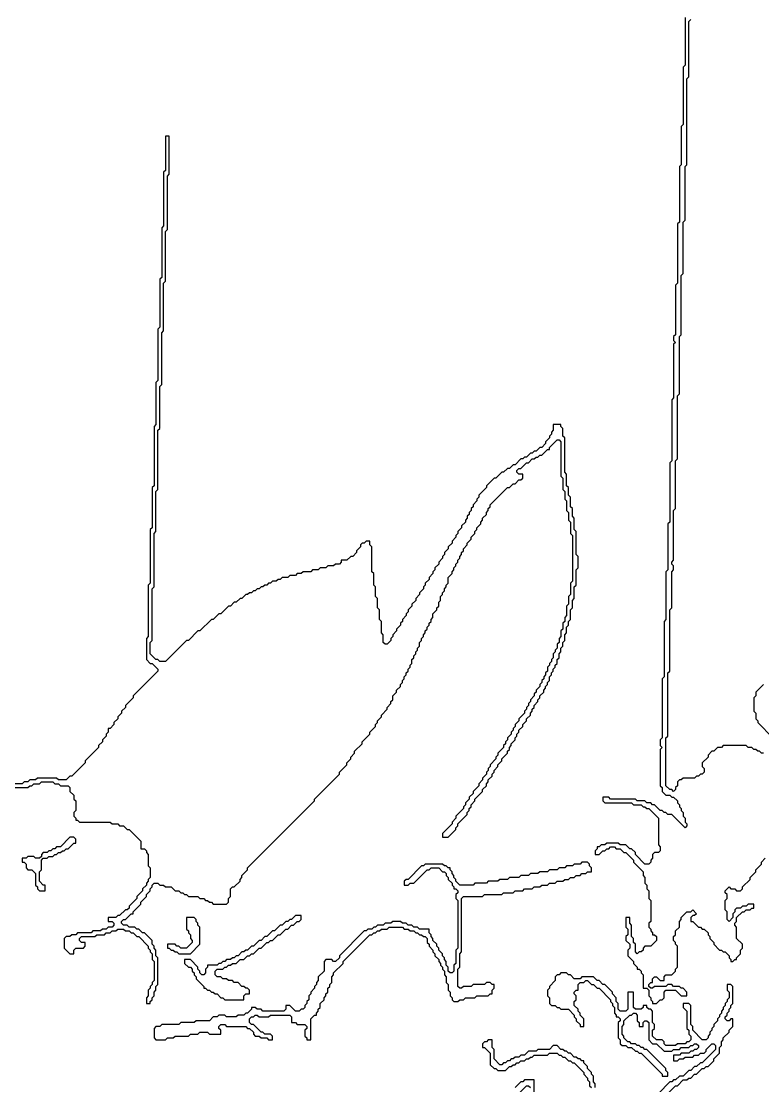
# Model space of a CAD drawing. Header units: metres. Extents: x 0 to 100, y 0 to 128.
# Drawn here: x 74.31 to 84.02, y 22.58 to 36.5 of the extents above; entities that cross this region are included whole.
import ezdxf

# ---------------------------------------------------------------- set-up
doc = ezdxf.new("R2010")
doc.units = ezdxf.units.M

msp = doc.modelspace()

# ---------------------------------------------------------------- linework, layer by layer
for points in [[(83, 36.55), (83, 35.925), (82.975, 35.9), (82.975, 35.15), (82.95, 35.125), (82.95, 34.625), (82.925, 34.6), (82.925, 33.875), (82.9, 33.85), (82.9, 33.075), (82.875, 33.05), (82.875, 32.4), (82.85, 32.375), (82.85, 32.325), (82.875, 32.3), (82.85, 32.275), (82.85, 31.575), (82.825, 31.55), (82.825, 30.75), (82.8, 30.725), (82.8, 29.95), (82.775, 29.925), (82.775, 29.325), (82.75, 29.3), (82.75, 28.675), (82.725, 28.65), (82.725, 27.925), (82.7, 27.9), (82.7, 27.125), (82.675, 27.1), (82.675, 27.025), (82.7, 27), (82.675, 26.975), (82.675, 26.5), (82.7, 26.475), (82.7, 26.425), (82.75, 26.375), (82.8, 26.375), (82.825, 26.35), (82.85, 26.35), (82.9, 26.3), (82.9, 26.275), (82.925, 26.25), (82.925, 26.225), (82.95, 26.2), (82.95, 26.175), (82.975, 26.15), (82.975, 26.1), (83, 26.075), (83, 26.025), (83.025, 26), (83.025, 25.975), (83, 25.95), (82.825, 26.125), (82.775, 26.125), (82.75, 26.15), (82.725, 26.15), (82.7, 26.175), (82.675, 26.175), (82.6, 26.25), (82.575, 26.25), (82.55, 26.275), (82.5, 26.275), (82.475, 26.3), (82.375, 26.3), (82.35, 26.325), (82.025, 26.325), (82, 26.35), (81.925, 26.35), (81.925, 26.3), (81.95, 26.275), (82.3, 26.275), (82.325, 26.25), (82.425, 26.25), (82.45, 26.225), (82.475, 26.225), (82.5, 26.2), (82.525, 26.2), (82.65, 26.075), (82.65, 25.725), (82.675, 25.7), (82.675, 25.65), (82.65, 25.625), (82.6, 25.625), (82.575, 25.6), (82.575, 25.55), (82.55, 25.525), (82.55, 25.5), (82.525, 25.475), (82.475, 25.475), (82.35, 25.6), (82.35, 25.625), (82.3, 25.675), (82.275, 25.675), (82.225, 25.725), (82.15, 25.725), (82.125, 25.75), (81.975, 25.75), (81.95, 25.725), (81.9, 25.725), (81.875, 25.7), (81.85, 25.7), (81.85, 25.675), (81.825, 25.65), (81.825, 25.6), (81.875, 25.6), (81.925, 25.65), (81.95, 25.65), (81.975, 25.675), (82, 25.675), (82.025, 25.7), (82.075, 25.7), (82.1, 25.675), (82.15, 25.675), (82.2, 25.625), (82.225, 25.625), (82.325, 25.525), (82.325, 25.5), (82.45, 25.375), (82.45, 25.325), (82.475, 25.3), (82.475, 25.225), (82.5, 25.2), (82.5, 25.15), (82.525, 25.125), (82.525, 25.025), (82.55, 25), (82.55, 24.725), (82.525, 24.7), (82.525, 24.65), (82.55, 24.625), (82.55, 24.6), (82.575, 24.575), (82.575, 24.55), (82.6, 24.55), (82.625, 24.525), (82.625, 24.475), (82.55, 24.4), (82.475, 24.4), (82.45, 24.375), (82.45, 24.35), (82.425, 24.325), (82.4, 24.325), (82.375, 24.3), (82.35, 24.325), (82.35, 24.425), (82.325, 24.45), (82.325, 24.5), (82.3, 24.525), (82.3, 24.675), (82.275, 24.7), (82.275, 24.775), (82.225, 24.775), (82.225, 24.65), (82.25, 24.625), (82.25, 24.55), (82.225, 24.525), (82.225, 24.475), (82.275, 24.425), (82.275, 24.375), (82.25, 24.35), (82.25, 24.275), (82.325, 24.2), (82.325, 24.175), (82.375, 24.125), (82.375, 24.1), (82.4, 24.1), (82.425, 24.075), (82.425, 24.05), (82.45, 24.025), (82.45, 23.85), (82.5, 23.85), (82.525, 23.825), (82.525, 23.75), (82.55, 23.725), (82.55, 23.7), (82.575, 23.675), (82.575, 23.65), (82.625, 23.65), (82.675, 23.7), (82.7, 23.7), (82.725, 23.725), (82.725, 23.8), (82.75, 23.825), (82.875, 23.825), (82.95, 23.75), (83.025, 23.75), (83.025, 23.8), (82.975, 23.85), (82.95, 23.85), (82.925, 23.875), (82.85, 23.875), (82.825, 23.9), (82.775, 23.9), (82.75, 23.875), (82.6, 23.875), (82.575, 23.85), (82.55, 23.85), (82.525, 23.875), (82.525, 23.9), (82.55, 23.925), (82.575, 23.925), (82.575, 23.975), (82.6, 24), (82.625, 24), (82.675, 23.95), (82.725, 23.95), (82.725, 24), (82.75, 24.025), (82.825, 24.025), (82.875, 24.075), (82.875, 24.1), (82.9, 24.125), (82.9, 24.4), (82.875, 24.425), (82.875, 24.45), (82.85, 24.475), (82.85, 24.525), (82.875, 24.55), (82.875, 24.6), (82.925, 24.65), (82.925, 24.725), (82.95, 24.75), (82.95, 24.775), (83.025, 24.85), (83.075, 24.85), (83.1, 24.875), (83.15, 24.825), (83.125, 24.8), (83.1, 24.8), (83.075, 24.775), (83.075, 24.725), (83.1, 24.725), (83.175, 24.65), (83.2, 24.65), (83.225, 24.625), (83.25, 24.625), (83.3, 24.575), (83.3, 24.55), (83.325, 24.525), (83.325, 24.5), (83.375, 24.45), (83.375, 24.425), (83.45, 24.35), (83.475, 24.35), (83.5, 24.325), (83.525, 24.325), (83.575, 24.275), (83.575, 24.25), (83.6, 24.225), (83.6, 24.2), (83.625, 24.2), (83.65, 24.225), (83.675, 24.225), (83.675, 24.25), (83.725, 24.3), (83.725, 24.35), (83.75, 24.375), (83.75, 24.425), (83.675, 24.5), (83.675, 24.65), (83.65, 24.675), (83.65, 24.7), (83.675, 24.725), (83.675, 24.775), (83.75, 24.85), (83.775, 24.85), (83.8, 24.875), (83.85, 24.875), (83.875, 24.9), (83.9, 24.9), (83.9, 24.95), (83.825, 24.95), (83.8, 24.925), (83.75, 24.925), (83.725, 24.9), (83.675, 24.9), (83.65, 24.875), (83.65, 24.85), (83.625, 24.825), (83.625, 24.775), (83.575, 24.725), (83.55, 24.75), (83.55, 24.85), (83.525, 24.875), (83.525, 25), (83.55, 25.025), (83.55, 25.075), (83.525, 25.1), (83.525, 25.125), (83.575, 25.175), (83.6, 25.15), (83.65, 25.15), (83.675, 25.125), (83.725, 25.125), (83.75, 25.15), (83.75, 25.175), (83.85, 25.275), (83.85, 25.3), (83.925, 25.375), (83.925, 25.4), (84, 25.475), (84, 25.5), (84.05, 25.55)], [(84.025, 26.925), (84, 26.925), (83.975, 26.95), (83.95, 26.95), (83.925, 26.975), (83.9, 26.975), (83.875, 27), (83.825, 27), (83.8, 27.025), (83.5, 27.025), (83.475, 27), (83.425, 27), (83.375, 26.95), (83.35, 26.95), (83.3, 26.9), (83.3, 26.875), (83.225, 26.8), (83.225, 26.75), (83.25, 26.725), (83.25, 26.675), (83.225, 26.65), (83.2, 26.65), (83.175, 26.625), (83.15, 26.625), (83.125, 26.6), (82.975, 26.6), (82.95, 26.575), (82.925, 26.575), (82.9, 26.55), (82.9, 26.5), (82.875, 26.475), (82.875, 26.45), (82.85, 26.425), (82.825, 26.45), (82.8, 26.45), (82.75, 26.5), (82.75, 27.125), (82.775, 27.15), (82.775, 27.975), (82.8, 28), (82.8, 28.8), (82.825, 28.825), (82.825, 29.3), (82.85, 29.325), (82.85, 29.375), (82.825, 29.4), (82.825, 29.425), (82.85, 29.45), (82.85, 30.1), (82.875, 30.125), (82.875, 30.75), (82.9, 30.775), (82.9, 31.6), (82.925, 31.625), (82.925, 32.375), (82.95, 32.4), (82.95, 33.175), (82.975, 33.2), (82.975, 33.875), (83, 33.9), (83, 34.6), (83.025, 34.625), (83.025, 35.75), (83.05, 35.775), (83.05, 36.5), (83.075, 36.525)], [(74.1, 26.475), (74.4, 26.475), (74.425, 26.5), (74.45, 26.5), (74.475, 26.525), (74.55, 26.525), (74.575, 26.55), (74.725, 26.55), (74.75, 26.525), (74.8, 26.525), (74.825, 26.5), (74.925, 26.5), (74.95, 26.475), (74.95, 26.425), (75, 26.375), (75, 26.325), (75.025, 26.3), (75.025, 26.175), (75, 26.15), (75, 26.1), (75.025, 26.075), (75.025, 26.05), (75.05, 26.05), (75.075, 26.025), (75.475, 26.025), (75.5, 26), (75.575, 26), (75.6, 25.975), (75.65, 25.975), (75.7, 25.925), (75.725, 25.925), (75.875, 25.775), (75.875, 25.675), (75.925, 25.675), (75.95, 25.65), (75.95, 25.625), (75.975, 25.6), (75.975, 25.45), (76, 25.425), (76, 25.3), (75.975, 25.275), (75.975, 25.25), (75.95, 25.225), (75.95, 25.2), (75.9, 25.15), (75.9, 25.125), (75.825, 25.05), (75.825, 25.025), (75.725, 24.925), (75.725, 24.9), (75.7, 24.875), (75.675, 24.875), (75.6, 24.8), (75.575, 24.8), (75.55, 24.775), (75.45, 24.775), (75.45, 24.725), (75.5, 24.725), (75.525, 24.7), (75.525, 24.675), (75.5, 24.65), (75.45, 24.65), (75.425, 24.625), (75.375, 24.625), (75.35, 24.6), (75.25, 24.6), (75.225, 24.575), (75.05, 24.575), (75.025, 24.55), (74.975, 24.55), (74.95, 24.525), (74.9, 24.525), (74.875, 24.5), (74.875, 24.375), (74.95, 24.3), (75, 24.3), (75, 24.35), (75.025, 24.375), (75.125, 24.375), (75.15, 24.4), (75.15, 24.45), (75.1, 24.45), (75.075, 24.475), (75.075, 24.5), (75.1, 24.525), (75.275, 24.525), (75.3, 24.55), (75.4, 24.55), (75.425, 24.575), (75.475, 24.575), (75.5, 24.6), (75.55, 24.6), (75.575, 24.625), (75.65, 24.625), (75.675, 24.6), (75.725, 24.6), (75.75, 24.575), (75.775, 24.575), (75.825, 24.525), (75.85, 24.525), (75.975, 24.4), (75.975, 24.375), (76, 24.35), (76, 24.325), (76.025, 24.3), (76.025, 24.225), (76.05, 24.2), (76.05, 23.95), (76.025, 23.925), (76.025, 23.9), (76, 23.875), (76, 23.85), (75.975, 23.825), (75.975, 23.75), (75.95, 23.725), (75.95, 23.65), (76, 23.65), (76, 23.675), (76.025, 23.7), (76.025, 23.725), (76.05, 23.75), (76.05, 23.8), (76.075, 23.825), (76.075, 23.875), (76.1, 23.9), (76.1, 24.25), (76.075, 24.275), (76.075, 24.35), (76.05, 24.375), (76.05, 24.4), (76.025, 24.425), (76.025, 24.475), (75.925, 24.575), (75.9, 24.575), (75.85, 24.625), (75.825, 24.625), (75.8, 24.65), (75.725, 24.65), (75.7, 24.675), (75.65, 24.675), (75.625, 24.7), (75.625, 24.725), (75.65, 24.75), (75.675, 24.75), (75.75, 24.825), (75.775, 24.825), (75.775, 24.85), (75.875, 24.95), (75.875, 24.975), (75.95, 25.05), (75.95, 25.075), (76, 25.125), (76, 25.15), (76.025, 25.175), (76.025, 25.2), (76.05, 25.225), (76.1, 25.225), (76.125, 25.2), (76.175, 25.2), (76.2, 25.175), (76.275, 25.175), (76.325, 25.125), (76.375, 25.125), (76.4, 25.1), (76.425, 25.1), (76.45, 25.075), (76.475, 25.075), (76.5, 25.05), (76.625, 25.05), (76.65, 25.025), (76.7, 25.025), (76.725, 25), (76.75, 25), (76.775, 24.975), (76.8, 24.975), (76.825, 24.95), (77, 24.95), (77.025, 24.975), (77.025, 25.025), (77.05, 25.05), (77.05, 25.15), (77.075, 25.175), (77.1, 25.175), (77.175, 25.25), (77.175, 25.275), (77.2, 25.3), (77.2, 25.325), (77.275, 25.4), (77.275, 25.425), (78.15, 26.3), (78.15, 26.325), (78.475, 26.65), (78.475, 26.675), (78.575, 26.775), (78.575, 26.8), (78.625, 26.85), (78.625, 26.875), (78.675, 26.925), (78.675, 26.95), (78.775, 27.05), (78.775, 27.075), (78.875, 27.175), (78.875, 27.2), (78.95, 27.275), (78.95, 27.3), (78.975, 27.325), (78.975, 27.35), (79.025, 27.4), (79.025, 27.425), (79.1, 27.5), (79.1, 27.525), (79.15, 27.575), (79.15, 27.6), (79.175, 27.625), (79.175, 27.675), (79.225, 27.725), (79.225, 27.75), (79.275, 27.8), (79.275, 27.825), (79.3, 27.85), (79.3, 27.875), (79.325, 27.9), (79.325, 27.925), (79.35, 27.95), (79.35, 27.975), (79.375, 28), (79.375, 28.025), (79.4, 28.05), (79.4, 28.075), (79.425, 28.1), (79.425, 28.15), (79.45, 28.175), (79.45, 28.2), (79.475, 28.225), (79.475, 28.25), (79.5, 28.275), (79.5, 28.3), (79.525, 28.325), (79.525, 28.375), (79.55, 28.4), (79.55, 28.425), (79.575, 28.45), (79.575, 28.475), (79.6, 28.5), (79.6, 28.525), (79.625, 28.55), (79.625, 28.575), (79.65, 28.6), (79.65, 28.625), (79.675, 28.65), (79.675, 28.675), (79.7, 28.7), (79.7, 28.75), (79.75, 28.8), (79.75, 28.825), (79.775, 28.85), (79.775, 28.9), (79.8, 28.925), (79.8, 28.975), (79.825, 29), (79.825, 29.025), (79.85, 29.05), (79.85, 29.075), (79.875, 29.1), (79.875, 29.125), (79.9, 29.15), (79.9, 29.225), (79.95, 29.275), (79.95, 29.3), (79.975, 29.325), (79.975, 29.35), (80, 29.375), (80, 29.4), (80.025, 29.425), (80.025, 29.45), (80.05, 29.475), (80.05, 29.5), (80.075, 29.525), (80.075, 29.55), (80.1, 29.575), (80.1, 29.6), (80.15, 29.65), (80.15, 29.675), (80.2, 29.725), (80.2, 29.75), (80.25, 29.8), (80.25, 29.825), (80.275, 29.85), (80.275, 29.875), (80.325, 29.925), (80.325, 29.95), (80.35, 29.975), (80.35, 30), (80.4, 30.05), (80.4, 30.075), (80.425, 30.1), (80.425, 30.125), (80.45, 30.15), (80.45, 30.175), (80.675, 30.4), (80.7, 30.4), (80.75, 30.45), (80.775, 30.45), (80.825, 30.5), (80.85, 30.5), (80.875, 30.525), (80.875, 30.575), (80.825, 30.575), (80.8, 30.6), (80.8, 30.625), (80.825, 30.65), (80.85, 30.65), (80.925, 30.725), (80.95, 30.725), (81, 30.775), (81.025, 30.775), (81.05, 30.8), (81.075, 30.8), (81.1, 30.825), (81.125, 30.825), (81.2, 30.9), (81.225, 30.9), (81.225, 30.925), (81.325, 31.025), (81.35, 31.025), (81.375, 31), (81.375, 30.55), (81.4, 30.525), (81.4, 30.375), (81.425, 30.35), (81.425, 30.25), (81.45, 30.225), (81.45, 30.1), (81.475, 30.075), (81.475, 29.975), (81.5, 29.95), (81.5, 29.8), (81.525, 29.775), (81.525, 29.175), (81.5, 29.15), (81.5, 29), (81.475, 28.975), (81.475, 28.875), (81.45, 28.85), (81.45, 28.725), (81.425, 28.7), (81.425, 28.65), (81.4, 28.625), (81.4, 28.55), (81.375, 28.525), (81.375, 28.45), (81.35, 28.425), (81.35, 28.375), (81.325, 28.35), (81.325, 28.3), (81.3, 28.275), (81.3, 28.25), (81.275, 28.225), (81.275, 28.175), (81.25, 28.15), (81.25, 28.125), (81.225, 28.1), (81.225, 28.075), (81.2, 28.05), (81.2, 28), (81.175, 27.975), (81.175, 27.95), (81.15, 27.925), (81.15, 27.9), (81.125, 27.875), (81.125, 27.85), (81.1, 27.825), (81.1, 27.8), (81.05, 27.75), (81.05, 27.725), (81.025, 27.7), (81.025, 27.675), (80.975, 27.625), (80.975, 27.6), (80.95, 27.575), (80.95, 27.55), (80.925, 27.525), (80.925, 27.5), (80.9, 27.475), (80.9, 27.45), (80.825, 27.375), (80.825, 27.35), (80.775, 27.3), (80.775, 27.275), (80.75, 27.25), (80.75, 27.225), (80.725, 27.2), (80.725, 27.175), (80.675, 27.125), (80.675, 27.1), (80.65, 27.075), (80.65, 27.05), (80.625, 27.025), (80.625, 27), (80.55, 26.925), (80.55, 26.9), (80.525, 26.875), (80.525, 26.85), (80.45, 26.775), (80.45, 26.75), (80.425, 26.725), (80.425, 26.7), (80.4, 26.675), (80.4, 26.65), (80.35, 26.6), (80.35, 26.575), (80.3, 26.525), (80.3, 26.5), (80.225, 26.425), (80.225, 26.4), (80.175, 26.35), (80.175, 26.325), (80.125, 26.275), (80.125, 26.25), (80.1, 26.225), (80.1, 26.2), (80, 26.1), (80, 26.075), (79.95, 26.025), (79.95, 26), (79.825, 25.875), (79.825, 25.825), (79.9, 25.825), (80, 25.925), (80, 25.95), (80.025, 25.975), (80.025, 26), (80.15, 26.125), (80.15, 26.15), (80.175, 26.175), (80.175, 26.2), (80.2, 26.225), (80.2, 26.25), (80.25, 26.3), (80.25, 26.325), (80.35, 26.425), (80.35, 26.45), (80.4, 26.5), (80.4, 26.525), (80.425, 26.55), (80.425, 26.575), (80.475, 26.625), (80.475, 26.65), (80.5, 26.675), (80.5, 26.7), (80.55, 26.75), (80.55, 26.775), (80.6, 26.825), (80.6, 26.85), (80.675, 26.925), (80.675, 26.95), (80.7, 26.975), (80.7, 27), (80.725, 27.025), (80.725, 27.05), (80.775, 27.1), (80.775, 27.125), (80.8, 27.15), (80.8, 27.175), (80.825, 27.2), (80.825, 27.225), (80.875, 27.275), (80.875, 27.3), (80.925, 27.35), (80.925, 27.375), (80.975, 27.425), (80.975, 27.45), (81, 27.475), (81, 27.5), (81.025, 27.525), (81.025, 27.55), (81.075, 27.6), (81.075, 27.625), (81.1, 27.65), (81.1, 27.675), (81.15, 27.725), (81.15, 27.75), (81.175, 27.775), (81.175, 27.8), (81.2, 27.825), (81.2, 27.85), (81.225, 27.875), (81.225, 27.925), (81.25, 27.95), (81.25, 27.975), (81.275, 28), (81.275, 28.025), (81.3, 28.05), (81.3, 28.075), (81.325, 28.1), (81.325, 28.15), (81.35, 28.175), (81.35, 28.225), (81.375, 28.25), (81.375, 28.3), (81.4, 28.325), (81.4, 28.375), (81.425, 28.4), (81.425, 28.475), (81.45, 28.5), (81.45, 28.575), (81.475, 28.6), (81.475, 28.65), (81.5, 28.675), (81.5, 28.8), (81.525, 28.825), (81.525, 28.925), (81.55, 28.95), (81.55, 29.1), (81.575, 29.125), (81.575, 29.325), (81.6, 29.35), (81.6, 29.5), (81.575, 29.525), (81.575, 29.825), (81.55, 29.85), (81.55, 30), (81.525, 30.025), (81.525, 30.125), (81.5, 30.15), (81.5, 30.275), (81.475, 30.3), (81.475, 30.4), (81.45, 30.425), (81.45, 30.575), (81.425, 30.6), (81.425, 31.05), (81.4, 31.075), (81.4, 31.175), (81.375, 31.2), (81.375, 31.225), (81.275, 31.225), (81.275, 31.15), (81.25, 31.125), (81.25, 31.1), (81.225, 31.075), (81.225, 31.05), (81.175, 31), (81.175, 30.975), (81.125, 30.925), (81.1, 30.925), (81.05, 30.875), (81.025, 30.875), (81, 30.85), (80.975, 30.85), (80.925, 30.8), (80.9, 30.8), (80.875, 30.775), (80.85, 30.775), (80.775, 30.7), (80.75, 30.7), (80.7, 30.65), (80.675, 30.65), (80.625, 30.6), (80.6, 30.6), (80.525, 30.525), (80.5, 30.525), (80.4, 30.425), (80.4, 30.4), (80.3, 30.3), (80.3, 30.275), (80.275, 30.25), (80.275, 30.225), (80.225, 30.175), (80.225, 30.15), (80.2, 30.125), (80.2, 30.1), (80.175, 30.075), (80.175, 30.05), (80.15, 30.025), (80.15, 30), (80.125, 29.975), (80.125, 29.95), (80.075, 29.9), (80.075, 29.875), (80.025, 29.825), (80.025, 29.8), (80, 29.775), (80, 29.75), (79.95, 29.7), (79.95, 29.675), (79.9, 29.625), (79.9, 29.6), (79.85, 29.55), (79.85, 29.525), (79.825, 29.5), (79.825, 29.475), (79.775, 29.425), (79.775, 29.4), (79.725, 29.35), (79.725, 29.325), (79.7, 29.3), (79.7, 29.275), (79.65, 29.225), (79.65, 29.2), (79.6, 29.15), (79.6, 29.125), (79.575, 29.1), (79.575, 29.075), (79.525, 29.025), (79.525, 29), (79.475, 28.95), (79.475, 28.925), (79.425, 28.875), (79.425, 28.85), (79.375, 28.8), (79.375, 28.775), (79.35, 28.75), (79.35, 28.725), (79.3, 28.675), (79.3, 28.65), (79.275, 28.625), (79.275, 28.6), (79.225, 28.55), (79.225, 28.525), (79.175, 28.475), (79.175, 28.45), (79.15, 28.425), (79.15, 28.4), (79.1, 28.35), (79.075, 28.35), (79.05, 28.375), (79.05, 28.475), (79.025, 28.5), (79.025, 28.65), (79, 28.675), (79, 28.8), (78.975, 28.825), (78.975, 28.95), (78.95, 28.975), (78.95, 29.1), (78.925, 29.125), (78.925, 29.275), (78.9, 29.3), (78.9, 29.625), (78.875, 29.65), (78.875, 29.7), (78.825, 29.7), (78.8, 29.675), (78.775, 29.675), (78.75, 29.65), (78.75, 29.625), (78.7, 29.575), (78.7, 29.55), (78.65, 29.5), (78.625, 29.5), (78.575, 29.45), (78.5, 29.45), (78.5, 29.425), (78.475, 29.4), (78.425, 29.4), (78.4, 29.375), (78.325, 29.375), (78.3, 29.35), (78.225, 29.35), (78.2, 29.325), (78.125, 29.325), (78.1, 29.3), (78, 29.3), (77.975, 29.275), (77.925, 29.275), (77.9, 29.25), (77.825, 29.25), (77.8, 29.225), (77.725, 29.225), (77.7, 29.2), (77.675, 29.2), (77.65, 29.175), (77.6, 29.175), (77.575, 29.15), (77.55, 29.15), (77.525, 29.125), (77.5, 29.125), (77.475, 29.1), (77.45, 29.1), (77.425, 29.075), (77.4, 29.075), (77.375, 29.05), (77.35, 29.05), (77.325, 29.025), (77.3, 29.025), (77.275, 29), (77.25, 29), (77.2, 28.95), (77.175, 28.95), (77.125, 28.9), (77.1, 28.9), (77.05, 28.85), (77.025, 28.85), (76.925, 28.75), (76.9, 28.75), (76.825, 28.675), (76.8, 28.675), (76.65, 28.525), (76.625, 28.525), (76.5, 28.4), (76.475, 28.4), (76.2, 28.125), (76.125, 28.125), (76.1, 28.15), (76.075, 28.15), (76, 28.225), (76, 28.375), (76.025, 28.4), (76.025, 29.075), (76.05, 29.1), (76.05, 29.8), (76.075, 29.825), (76.075, 30.35), (76.1, 30.375), (76.1, 31.15), (76.125, 31.175), (76.125, 31.725), (76.15, 31.75), (76.15, 32.425), (76.175, 32.45), (76.175, 33.075), (76.2, 33.1), (76.2, 33.75), (76.225, 33.775), (76.225, 34.475), (76.25, 34.5), (76.25, 35), (76.2, 35), (76.2, 34.55), (76.175, 34.525), (76.175, 33.825), (76.15, 33.8), (76.15, 33.15), (76.125, 33.125), (76.125, 32.5), (76.1, 32.475), (76.1, 31.8), (76.075, 31.775), (76.075, 31.225), (76.05, 31.2), (76.05, 30.425), (76.025, 30.4), (76.025, 29.875), (76, 29.85), (76, 29.15), (75.975, 29.125), (75.975, 28.45), (75.95, 28.425), (75.95, 28.15), (76, 28.1), (76.025, 28.1), (76.1, 28.025), (76.1, 28), (75.775, 27.675), (75.775, 27.65), (75.675, 27.55), (75.675, 27.525), (75.625, 27.475), (75.625, 27.45), (75.575, 27.4), (75.575, 27.375), (75.525, 27.325), (75.525, 27.3), (75.475, 27.25), (75.45, 27.25), (75.45, 27.2), (75.425, 27.175), (75.425, 27.15), (75.375, 27.1), (75.375, 27.075), (75.325, 27.025), (75.325, 27), (75.15, 26.825), (75.15, 26.8), (74.975, 26.625), (74.95, 26.625), (74.9, 26.575), (74.8, 26.575), (74.775, 26.6), (74.525, 26.6), (74.5, 26.575), (74.425, 26.575), (74.4, 26.55), (74.35, 26.55), (74.325, 26.525), (73.95, 26.525)], [(84.025, 27.825), (83.925, 27.725), (83.925, 27.675), (83.9, 27.65), (83.9, 27.475), (83.925, 27.45), (83.925, 27.375), (83.95, 27.35), (83.95, 27.325), (84.15, 27.125)], [(82.725, 22.425), (82.875, 22.575), (82.9, 22.575), (82.975, 22.65), (83.025, 22.65), (83.05, 22.675), (83.075, 22.675), (83.125, 22.725), (83.15, 22.725), (83.225, 22.8), (83.25, 22.8), (83.275, 22.825), (83.3, 22.825), (83.375, 22.9), (83.375, 22.925), (83.45, 23), (83.45, 23.075), (83.475, 23.1), (83.475, 23.15), (83.5, 23.175), (83.5, 23.2), (83.575, 23.275), (83.575, 23.3), (83.625, 23.35), (83.625, 23.45), (83.6, 23.45), (83.575, 23.425), (83.55, 23.425), (83.525, 23.45), (83.525, 23.475), (83.55, 23.5), (83.55, 23.525), (83.575, 23.55), (83.575, 23.575), (83.6, 23.6), (83.6, 23.625), (83.625, 23.65), (83.625, 23.875), (83.6, 23.9), (83.55, 23.9), (83.55, 23.825), (83.575, 23.8), (83.575, 23.725), (83.55, 23.7), (83.55, 23.675), (83.525, 23.65), (83.525, 23.625), (83.5, 23.6), (83.5, 23.575), (83.475, 23.55), (83.475, 23.525), (83.45, 23.5), (83.45, 23.475), (83.425, 23.45), (83.425, 23.425), (83.375, 23.375), (83.375, 23.35), (83.35, 23.325), (83.35, 23.3), (83.325, 23.275), (83.325, 23.25), (83.3, 23.225), (83.3, 23.2), (83.275, 23.175), (83.225, 23.175), (83.1, 23.3), (83.1, 23.35), (83.075, 23.375), (83.075, 23.625), (83.05, 23.65), (82.975, 23.65), (82.975, 23.6), (83.025, 23.55), (83.025, 23.325), (83.05, 23.3), (83.05, 23.25), (83.075, 23.225), (83.075, 23.175), (83.05, 23.15), (83.025, 23.15), (83, 23.125), (82.9, 23.125), (82.875, 23.1), (82.75, 23.1), (82.725, 23.125), (82.725, 23.15), (82.7, 23.175), (82.625, 23.175), (82.575, 23.225), (82.575, 23.3), (82.6, 23.325), (82.6, 23.375), (82.575, 23.4), (82.575, 23.55), (82.55, 23.575), (82.525, 23.575), (82.5, 23.6), (82.5, 23.625), (82.45, 23.625), (82.45, 23.6), (82.425, 23.575), (82.35, 23.575), (82.325, 23.6), (82.325, 23.8), (82.25, 23.8), (82.25, 23.575), (82.225, 23.55), (82.15, 23.55), (82.125, 23.575), (82.125, 23.65), (82.1, 23.675), (82.1, 23.725), (82.05, 23.775), (82.05, 23.8), (81.95, 23.9), (81.925, 23.9), (81.875, 23.95), (81.85, 23.95), (81.8, 24), (81.65, 24), (81.625, 23.975), (81.55, 23.975), (81.5, 24.025), (81.475, 24.025), (81.45, 24.05), (81.375, 24.05), (81.35, 24.025), (81.325, 24.025), (81.3, 24), (81.3, 23.95), (81.225, 23.875), (81.225, 23.85), (81.2, 23.825), (81.2, 23.75), (81.225, 23.725), (81.225, 23.65), (81.25, 23.625), (81.3, 23.625), (81.325, 23.6), (81.35, 23.6), (81.375, 23.575), (81.475, 23.575), (81.55, 23.5), (81.55, 23.475), (81.575, 23.45), (81.575, 23.425), (81.625, 23.375), (81.625, 23.35), (81.675, 23.35), (81.675, 23.45), (81.625, 23.5), (81.625, 23.525), (81.6, 23.55), (81.6, 23.575), (81.55, 23.625), (81.55, 23.675), (81.575, 23.7), (81.575, 23.75), (81.55, 23.775), (81.55, 23.8), (81.575, 23.825), (81.6, 23.825), (81.6, 23.9), (81.625, 23.925), (81.675, 23.925), (81.7, 23.95), (81.725, 23.95), (81.775, 23.9), (81.8, 23.9), (81.85, 23.85), (81.875, 23.85), (82.025, 23.7), (82.025, 23.675), (82.05, 23.65), (82.05, 23.625), (82.075, 23.6), (82.075, 23.525), (82.1, 23.5), (82.1, 23.475), (82.125, 23.475), (82.15, 23.45), (82.15, 23.425), (82.125, 23.4), (82.125, 23.2), (82.15, 23.175), (82.15, 23.125), (82.175, 23.1), (82.225, 23.1), (82.25, 23.075), (82.3, 23.075), (82.35, 23.025), (82.375, 23.025), (82.4, 23), (82.425, 23), (82.7, 22.725), (82.7, 22.7), (82.775, 22.7), (82.775, 22.75), (82.75, 22.775), (82.75, 22.8), (82.5, 23.05), (82.475, 23.05), (82.45, 23.075), (82.425, 23.075), (82.4, 23.1), (82.375, 23.1), (82.35, 23.125), (82.3, 23.125), (82.275, 23.15), (82.25, 23.15), (82.2, 23.2), (82.2, 23.225), (82.175, 23.25), (82.175, 23.35), (82.2, 23.375), (82.2, 23.425), (82.275, 23.5), (82.3, 23.5), (82.325, 23.525), (82.35, 23.525), (82.375, 23.5), (82.375, 23.425), (82.4, 23.4), (82.4, 23.35), (82.45, 23.35), (82.45, 23.4), (82.475, 23.425), (82.5, 23.425), (82.525, 23.4), (82.525, 23.175), (82.575, 23.125), (82.625, 23.125), (82.725, 23.025), (82.825, 23.025), (82.85, 23.05), (82.925, 23.05), (82.95, 23.075), (83.05, 23.075), (83.075, 23.1), (83.1, 23.1), (83.125, 23.125), (83.15, 23.125), (83.175, 23.1), (83.175, 23.075), (83.15, 23.05), (83.125, 23.05), (83.1, 23.025), (83.075, 23.025), (83.05, 23), (82.95, 23), (82.925, 22.975), (82.85, 22.975), (82.85, 22.9), (82.9, 22.9), (82.925, 22.925), (82.975, 22.925), (83, 22.95), (83.1, 22.95), (83.125, 22.975), (83.175, 22.975), (83.2, 23), (83.25, 23), (83.275, 23.025), (83.275, 23.05), (83.35, 23.125), (83.375, 23.125), (83.4, 23.1), (83.4, 23.05), (83.225, 22.875), (83.2, 22.875), (83.15, 22.825), (83.125, 22.825), (83.075, 22.775), (83.05, 22.775), (82.975, 22.7), (82.925, 22.7), (82.875, 22.65), (82.85, 22.65), (82.825, 22.625), (82.8, 22.625), (82.65, 22.475)], [(81.825, 22.55), (81.825, 22.6), (81.8, 22.625), (81.8, 22.7), (81.775, 22.725), (81.775, 22.75), (81.725, 22.8), (81.725, 22.825), (81.675, 22.875), (81.675, 22.9), (81.65, 22.9), (81.625, 22.925), (81.6, 22.925), (81.575, 22.95), (81.55, 22.95), (81.5, 23), (81.475, 23), (81.45, 23.025), (81.425, 23.025), (81.4, 23.05), (81.375, 23.05), (81.325, 23.1), (81.275, 23.1), (81.225, 23.05), (81.075, 23.05), (81.05, 23.025), (80.95, 23.025), (80.9, 22.975), (80.85, 22.975), (80.825, 22.95), (80.775, 22.95), (80.75, 22.925), (80.725, 22.925), (80.7, 22.9), (80.675, 22.9), (80.65, 22.875), (80.625, 22.875), (80.6, 22.85), (80.575, 22.85), (80.5, 22.925), (80.5, 23.05), (80.475, 23.075), (80.475, 23.175), (80.425, 23.175), (80.4, 23.15), (80.375, 23.15), (80.35, 23.125), (80.35, 23.075), (80.375, 23.075), (80.45, 23), (80.45, 22.85), (80.5, 22.8), (80.525, 22.8), (80.55, 22.775), (80.65, 22.775), (80.7, 22.825), (80.725, 22.825), (80.75, 22.85), (80.775, 22.85), (80.8, 22.875), (80.825, 22.875), (80.85, 22.9), (80.9, 22.9), (80.925, 22.925), (80.95, 22.925), (80.975, 22.95), (81, 22.95), (81.025, 22.975), (81.2, 22.975), (81.225, 23), (81.325, 23), (81.35, 22.975), (81.375, 22.975), (81.4, 22.95), (81.425, 22.95), (81.475, 22.9), (81.5, 22.9), (81.525, 22.875), (81.55, 22.875), (81.675, 22.75), (81.675, 22.725), (81.725, 22.675), (81.725, 22.65), (81.75, 22.625), (81.75, 22.575), (81.775, 22.55)], [(81.025, 22.4), (81.025, 22.65), (80.9, 22.65), (80.875, 22.625), (80.85, 22.625), (80.775, 22.55)], [(80.775, 22.425), (80.925, 22.575), (80.95, 22.575), (80.975, 22.55)]]:
    msp.add_lwpolyline(points)
for points in [[(74.95, 25.825), (74.825, 25.7), (74.775, 25.7), (74.75, 25.675), (74.725, 25.675), (74.7, 25.65), (74.675, 25.65), (74.65, 25.625), (74.6, 25.625), (74.575, 25.6), (74.575, 25.575), (74.55, 25.55), (74.5, 25.55), (74.475, 25.575), (74.4, 25.575), (74.375, 25.55), (74.325, 25.55), (74.325, 25.5), (74.35, 25.5), (74.375, 25.475), (74.375, 25.425), (74.4, 25.4), (74.45, 25.4), (74.5, 25.35), (74.5, 25.2), (74.525, 25.175), (74.525, 25.15), (74.55, 25.125), (74.625, 25.125), (74.625, 25.2), (74.6, 25.2), (74.55, 25.25), (74.55, 25.375), (74.575, 25.4), (74.575, 25.525), (74.6, 25.55), (74.65, 25.55), (74.675, 25.575), (74.725, 25.575), (74.75, 25.6), (74.775, 25.6), (74.8, 25.625), (74.825, 25.625), (74.85, 25.65), (74.875, 25.65), (74.9, 25.675), (74.925, 25.675), (75, 25.75), (75.025, 25.75), (75.025, 25.8), (75, 25.825)], [(81.65, 25.5), (81.625, 25.475), (81.55, 25.475), (81.525, 25.45), (81.45, 25.45), (81.425, 25.425), (81.35, 25.425), (81.325, 25.4), (81.225, 25.4), (81.2, 25.375), (81.1, 25.375), (81.075, 25.35), (80.975, 25.35), (80.95, 25.325), (80.85, 25.325), (80.825, 25.3), (80.7, 25.3), (80.675, 25.275), (80.575, 25.275), (80.55, 25.25), (80.425, 25.25), (80.4, 25.225), (80.25, 25.225), (80.225, 25.2), (80.05, 25.2), (80, 25.25), (80, 25.275), (79.975, 25.3), (79.975, 25.325), (79.95, 25.35), (79.95, 25.375), (79.925, 25.4), (79.925, 25.425), (79.9, 25.425), (79.875, 25.45), (79.85, 25.45), (79.825, 25.475), (79.6, 25.475), (79.575, 25.45), (79.55, 25.45), (79.375, 25.275), (79.35, 25.275), (79.325, 25.25), (79.325, 25.2), (79.375, 25.2), (79.4, 25.225), (79.45, 25.225), (79.625, 25.4), (79.65, 25.4), (79.675, 25.425), (79.775, 25.425), (79.825, 25.375), (79.85, 25.375), (79.875, 25.35), (79.875, 25.325), (79.9, 25.3), (79.9, 25.275), (79.95, 25.225), (79.95, 25.2), (79.975, 25.175), (79.975, 25.15), (80, 25.15), (80.025, 25.125), (80.025, 25.1), (80, 25.075), (80, 25.025), (80.025, 25), (80.025, 24.375), (80, 24.35), (80, 24.175), (79.975, 24.15), (79.975, 24.075), (79.95, 24.05), (79.925, 24.05), (79.9, 24.075), (79.9, 24.125), (79.875, 24.15), (79.875, 24.2), (79.85, 24.225), (79.85, 24.25), (79.825, 24.275), (79.825, 24.3), (79.775, 24.35), (79.775, 24.375), (79.75, 24.4), (79.75, 24.425), (79.7, 24.475), (79.7, 24.5), (79.675, 24.525), (79.675, 24.55), (79.65, 24.575), (79.65, 24.625), (79.525, 24.625), (79.5, 24.65), (79.45, 24.65), (79.425, 24.675), (79.375, 24.675), (79.35, 24.7), (79.3, 24.7), (79.275, 24.725), (79.175, 24.725), (79.15, 24.7), (79.075, 24.7), (79.05, 24.675), (78.975, 24.675), (78.95, 24.65), (78.925, 24.65), (78.9, 24.625), (78.85, 24.625), (78.825, 24.6), (78.8, 24.6), (78.475, 24.275), (78.475, 24.25), (78.425, 24.2), (78.4, 24.2), (78.375, 24.225), (78.3, 24.225), (78.275, 24.2), (78.275, 24.075), (78.2, 24), (78.2, 23.95), (78.175, 23.925), (78.175, 23.9), (78.15, 23.875), (78.15, 23.85), (78.1, 23.8), (78.1, 23.775), (78.075, 23.75), (78.075, 23.7), (78.05, 23.675), (78.05, 23.65), (78.025, 23.625), (78.025, 23.6), (78, 23.575), (77.975, 23.575), (77.95, 23.55), (77.9, 23.55), (77.825, 23.625), (77.775, 23.625), (77.775, 23.575), (77.75, 23.55), (77.475, 23.55), (77.45, 23.575), (77.4, 23.575), (77.375, 23.6), (77.325, 23.6), (77.325, 23.575), (77.275, 23.525), (77.25, 23.525), (77.225, 23.5), (77.15, 23.5), (77.125, 23.475), (77, 23.475), (76.975, 23.5), (76.9, 23.5), (76.875, 23.475), (76.825, 23.475), (76.775, 23.425), (76.6, 23.425), (76.575, 23.4), (76.4, 23.4), (76.375, 23.375), (76.15, 23.375), (76.125, 23.35), (76.075, 23.35), (76.05, 23.325), (76.05, 23.2), (76.075, 23.175), (76.2, 23.175), (76.225, 23.2), (76.3, 23.2), (76.325, 23.225), (76.5, 23.225), (76.525, 23.25), (76.625, 23.25), (76.65, 23.275), (76.75, 23.275), (76.775, 23.25), (76.925, 23.25), (76.925, 23.3), (76.9, 23.325), (76.9, 23.35), (76.925, 23.375), (76.975, 23.375), (77, 23.35), (77.25, 23.35), (77.275, 23.325), (77.3, 23.325), (77.35, 23.275), (77.35, 23.25), (77.375, 23.225), (77.425, 23.225), (77.45, 23.2), (77.525, 23.2), (77.55, 23.175), (77.6, 23.175), (77.6, 23.225), (77.575, 23.25), (77.5, 23.25), (77.475, 23.275), (77.45, 23.275), (77.35, 23.375), (77.325, 23.375), (77.3, 23.4), (77.3, 23.45), (77.325, 23.475), (77.35, 23.475), (77.375, 23.5), (77.4, 23.5), (77.425, 23.475), (77.55, 23.475), (77.575, 23.5), (77.825, 23.5), (77.85, 23.475), (77.85, 23.4), (77.9, 23.4), (77.925, 23.375), (78.025, 23.375), (78.05, 23.35), (78.05, 23.325), (78.025, 23.3), (78.025, 23.225), (78.05, 23.2), (78.05, 23.175), (78.1, 23.175), (78.1, 23.45), (78.15, 23.5), (78.175, 23.5), (78.175, 23.525), (78.2, 23.55), (78.2, 23.575), (78.225, 23.6), (78.225, 23.65), (78.275, 23.7), (78.275, 23.725), (78.3, 23.75), (78.3, 23.775), (78.325, 23.8), (78.325, 23.85), (78.35, 23.875), (78.35, 23.9), (78.375, 23.925), (78.375, 24), (78.4, 24.025), (78.4, 24.05), (78.525, 24.175), (78.525, 24.2), (78.875, 24.55), (78.9, 24.55), (78.925, 24.575), (78.95, 24.575), (78.975, 24.6), (79, 24.6), (79.025, 24.625), (79.1, 24.625), (79.125, 24.65), (79.3, 24.65), (79.325, 24.625), (79.375, 24.625), (79.4, 24.6), (79.45, 24.6), (79.475, 24.575), (79.5, 24.575), (79.525, 24.55), (79.55, 24.55), (79.575, 24.525), (79.6, 24.525), (79.625, 24.5), (79.625, 24.45), (79.65, 24.425), (79.65, 24.4), (79.7, 24.35), (79.7, 24.325), (79.725, 24.3), (79.725, 24.275), (79.775, 24.225), (79.775, 24.2), (79.8, 24.175), (79.8, 24.15), (79.825, 24.125), (79.825, 24.1), (79.85, 24.075), (79.85, 24.025), (79.875, 24), (79.875, 23.925), (79.9, 23.9), (79.9, 23.825), (79.925, 23.8), (79.925, 23.75), (79.95, 23.725), (79.95, 23.7), (79.975, 23.675), (80.025, 23.675), (80.05, 23.7), (80.1, 23.7), (80.125, 23.725), (80.25, 23.725), (80.275, 23.75), (80.425, 23.75), (80.45, 23.775), (80.475, 23.775), (80.475, 23.825), (80.5, 23.85), (80.5, 23.9), (80.475, 23.9), (80.45, 23.925), (80.4, 23.925), (80.375, 23.9), (80.225, 23.9), (80.2, 23.875), (80.1, 23.875), (80.075, 23.85), (80.05, 23.85), (80.025, 23.875), (80.025, 24.1), (80.05, 24.125), (80.05, 24.3), (80.075, 24.325), (80.075, 25.025), (80.1, 25.05), (80.35, 25.05), (80.375, 25.075), (80.6, 25.075), (80.625, 25.1), (80.75, 25.1), (80.775, 25.125), (80.875, 25.125), (80.9, 25.15), (81, 25.15), (81.025, 25.175), (81.1, 25.175), (81.125, 25.2), (81.2, 25.2), (81.225, 25.225), (81.3, 25.225), (81.325, 25.25), (81.4, 25.25), (81.425, 25.275), (81.475, 25.275), (81.5, 25.3), (81.55, 25.3), (81.575, 25.325), (81.625, 25.325), (81.65, 25.35), (81.7, 25.35), (81.725, 25.375), (81.775, 25.375), (81.775, 25.425), (81.75, 25.45), (81.75, 25.475), (81.725, 25.5)], [(77.9, 24.8), (77.85, 24.75), (77.825, 24.75), (77.8, 24.725), (77.775, 24.725), (77.725, 24.675), (77.7, 24.675), (77.625, 24.6), (77.6, 24.6), (77.525, 24.525), (77.5, 24.525), (77.45, 24.475), (77.425, 24.475), (77.35, 24.4), (77.325, 24.4), (77.275, 24.35), (77.25, 24.35), (77.225, 24.325), (77.2, 24.325), (77.15, 24.275), (77.125, 24.275), (77.1, 24.25), (77.075, 24.25), (77.05, 24.225), (77, 24.225), (76.975, 24.2), (76.95, 24.2), (76.925, 24.175), (76.9, 24.175), (76.875, 24.15), (76.75, 24.15), (76.75, 24.125), (76.725, 24.1), (76.725, 24.05), (76.7, 24.025), (76.675, 24.025), (76.65, 24.05), (76.65, 24.075), (76.625, 24.1), (76.625, 24.125), (76.525, 24.225), (76.45, 24.225), (76.45, 24.175), (76.5, 24.125), (76.525, 24.125), (76.55, 24.1), (76.55, 24.075), (76.575, 24.05), (76.575, 24.025), (76.6, 24), (76.6, 23.975), (76.7, 23.875), (76.7, 23.85), (76.725, 23.85), (76.75, 23.825), (76.775, 23.825), (76.8, 23.8), (76.825, 23.8), (76.85, 23.775), (76.875, 23.775), (76.925, 23.725), (76.95, 23.725), (76.975, 23.7), (77.225, 23.7), (77.225, 23.75), (77.25, 23.775), (77.3, 23.775), (77.3, 23.825), (77.275, 23.85), (77.25, 23.85), (77.225, 23.875), (77.2, 23.875), (77.15, 23.925), (77.1, 23.925), (77.075, 23.95), (77.025, 23.95), (77, 23.975), (76.95, 23.975), (76.925, 24), (76.875, 24), (76.85, 24.025), (76.85, 24.075), (76.875, 24.1), (76.95, 24.1), (76.975, 24.125), (77, 24.125), (77.025, 24.15), (77.05, 24.15), (77.075, 24.175), (77.125, 24.175), (77.175, 24.225), (77.225, 24.225), (77.275, 24.275), (77.3, 24.275), (77.325, 24.3), (77.35, 24.3), (77.425, 24.375), (77.45, 24.375), (77.525, 24.45), (77.55, 24.45), (77.575, 24.475), (77.6, 24.475), (77.675, 24.55), (77.7, 24.55), (77.775, 24.625), (77.8, 24.625), (77.85, 24.675), (77.875, 24.675), (77.925, 24.725), (77.95, 24.725), (77.975, 24.75), (77.975, 24.8)], [(76.475, 24.775), (76.475, 24.625), (76.5, 24.6), (76.5, 24.575), (76.525, 24.55), (76.525, 24.5), (76.55, 24.475), (76.55, 24.45), (76.475, 24.375), (76.4, 24.375), (76.375, 24.4), (76.35, 24.4), (76.325, 24.425), (76.225, 24.425), (76.225, 24.375), (76.25, 24.375), (76.275, 24.35), (76.3, 24.35), (76.325, 24.325), (76.35, 24.325), (76.375, 24.3), (76.525, 24.3), (76.65, 24.425), (76.65, 24.65), (76.625, 24.675), (76.625, 24.7), (76.6, 24.725), (76.6, 24.75), (76.575, 24.775)]]:
    msp.add_lwpolyline(points, close=True)

doc.saveas('drawing.dxf')
